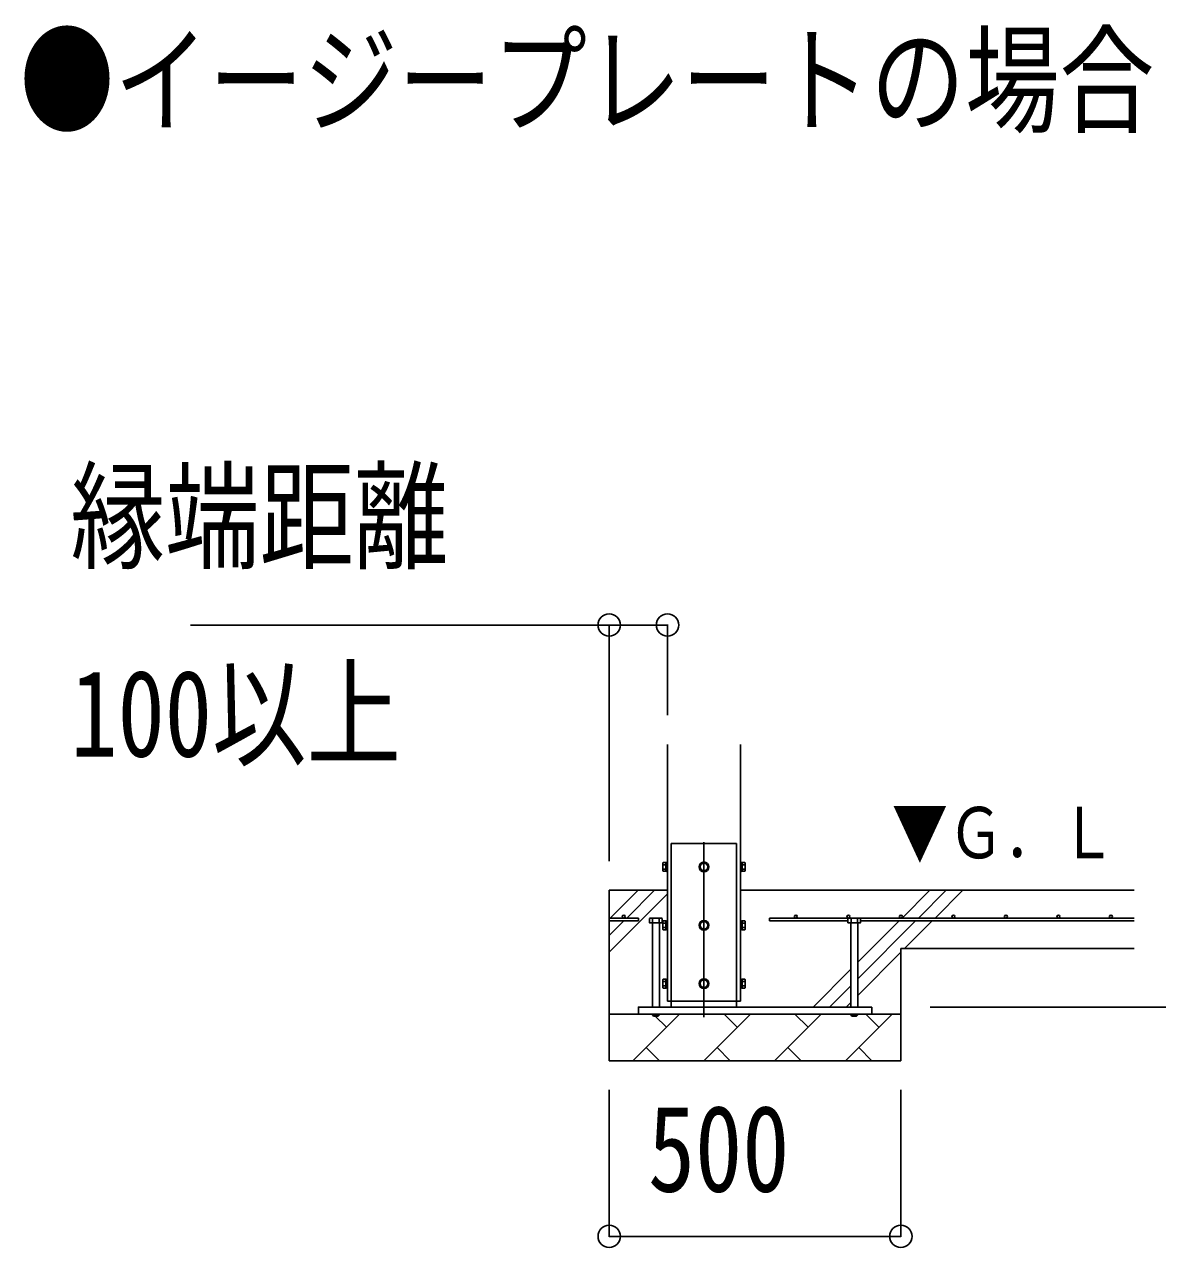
# Model space of a CAD drawing. Units: millimetres, scale not verified. Extents: x -18922 to 18922, y -13365 to 13365.
# Drawn here: x -5236 to -3293, y -8602 to -6506 of the extents above; entities that cross this region are included whole.
import ezdxf
from ezdxf.enums import TextEntityAlignment as Align

# ---------------------------------------------------------------- set-up
doc = ezdxf.new("R2010")
doc.units = ezdxf.units.MM
doc.header["$LTSCALE"] = 50
for name, color, linetype in [('0-2_USER1', 3, 'Continuous'), ('0-4_YKK_12', 2, 'Continuous'), ('0-5_YKK_13', 4, 'Continuous'), ('0-6_YKK_A1', 4, 'Continuous'), ('0-7_YKK_D', 6, 'Continuous')]:
    doc.layers.add(name, color=color, linetype=linetype)
doc.styles.add('ＭＳ ゴシック', font='')
doc.styles.get('ＭＳ ゴシック').set_extended_font_data('MS Gothic')

msp = doc.modelspace()

# ---------------------------------------------------------------- linework, layer by layer
at = {"layer": '0-4_YKK_12'}
msp.add_line((-4070.79, -7907), (-4070.79, -8207), dxfattribs=at)
at = {"layer": '0-5_YKK_13'}
for p, q in [((-4126.79, -8179.5), (-4126.79, -7909.5)), ((-4126.79, -7909.5), (-4014.79, -7909.5)), ((-4014.79, -8179.5), (-4014.79, -7909.5)), ((-4141.49, -7943.01), (-4140.91, -7942.01)), ((-4135.99, -7942.01), (-4140.91, -7942.01)), ((-4135.99, -7942.01), (-4135.99, -7957.01)), ((-4007.19, -7942.45), (-4005.59, -7942.45)), ((-4007.19, -7949), (-4007.19, -7942.45)), ((-4005.59, -7941.99), (-4000.67, -7941.99)), ((-4005.59, -7941.99), (-4005.59, -7957.01)), ((-4005.59, -7949), (-4005.59, -7942.45)), ((-4000.09, -7943), (-4000.67, -7941.99)), ((-4141.49, -7943.01), (-4141.49, -7956)), ((-4141.49, -7956), (-4140.91, -7957.01)), ((-4135.99, -7945.75), (-4140.91, -7945.75)), ((-4135.99, -7953.25), (-4140.91, -7953.25)), ((-4135.99, -7957.01), (-4140.91, -7957.01)), ((-4134.39, -7942.46), (-4135.99, -7942.46)), ((-4135.99, -7949), (-4135.99, -7942.46)), ((-4135.99, -7949), (-4134.39, -7949)), ((-4135.99, -7950), (-4134.39, -7950)), ((-4135.99, -7956.55), (-4135.99, -7950)), ((-4135.99, -7956.55), (-4134.39, -7956.55)), ((-4134.39, -7949), (-4134.39, -7942.46)), ((-4134.39, -7956.55), (-4134.39, -7950)), ((-4005.59, -7949), (-4007.19, -7949)), ((-4005.59, -7950), (-4007.19, -7950)), ((-4007.19, -7956.55), (-4007.19, -7950)), ((-4005.59, -7956.55), (-4007.19, -7956.55)), ((-4005.59, -7945.75), (-4000.67, -7945.75)), ((-4005.59, -7956.55), (-4005.59, -7950)), ((-4005.59, -7953.25), (-4000.67, -7953.25)), ((-4005.59, -7957.01), (-4000.67, -7957.01)), ((-4000.09, -7956), (-4000.67, -7957.01)), ((-4000.09, -7943), (-4000.09, -7956)), ((-4162.79, -8037), (-4164.26, -8037.85)), ((-4162.79, -8037), (-4143.79, -8037)), ((-4159.29, -8045), (-4159.29, -8189.5)), ((-4158.77, -8045), (-4158.77, -8037.85)), ((-4147.8, -8045), (-4147.8, -8037.85)), ((-4147.29, -8045), (-4147.29, -8189.5)), ((-4143.79, -8037), (-4142.32, -8037.85)), ((-4142.32, -8045), (-4142.32, -8037.85)), ((-4141.49, -8043.01), (-4140.91, -8042.01)), ((-4141.49, -8043.01), (-4141.49, -8056)), ((-4135.99, -8042.01), (-4140.91, -8042.01)), ((-4135.99, -8045.75), (-4140.91, -8045.75)), ((-4135.99, -8042.01), (-4135.99, -8057.01)), ((-4134.39, -8042.46), (-4135.99, -8042.46)), ((-4135.99, -8049), (-4135.99, -8042.46)), ((-4134.39, -8049), (-4134.39, -8042.46)), ((-4007.19, -8042.45), (-4005.59, -8042.45)), ((-4007.19, -8049), (-4007.19, -8042.45)), ((-4005.59, -8041.99), (-4000.67, -8041.99)), ((-4005.59, -8041.99), (-4005.59, -8057.01)), ((-4005.59, -8049), (-4005.59, -8042.45)), ((-4005.59, -8045.75), (-4000.67, -8045.75)), ((-4000.09, -8043), (-4000.67, -8041.99)), ((-4000.09, -8043), (-4000.09, -8056)), ((-3822.79, -8037), (-3824.26, -8037.85)), ((-3824.26, -8045), (-3824.26, -8037.85)), ((-3803.79, -8037), (-3822.79, -8037)), ((-3819.29, -8045), (-3819.29, -8189.5)), ((-3818.77, -8045), (-3818.77, -8037.85)), ((-3807.8, -8045), (-3807.8, -8037.85)), ((-3807.29, -8045), (-3807.29, -8189.5)), ((-3803.79, -8037), (-3802.32, -8037.85)), ((-4141.49, -8056), (-4140.91, -8057.01)), ((-4135.99, -8053.25), (-4140.91, -8053.25)), ((-4135.99, -8057.01), (-4140.91, -8057.01)), ((-4135.99, -8049), (-4134.39, -8049)), ((-4135.99, -8050), (-4134.39, -8050)), ((-4135.99, -8056.55), (-4135.99, -8050)), ((-4135.99, -8056.55), (-4134.39, -8056.55)), ((-4134.39, -8056.55), (-4134.39, -8050)), ((-4005.59, -8049), (-4007.19, -8049)), ((-4005.59, -8050), (-4007.19, -8050)), ((-4007.19, -8056.55), (-4007.19, -8050)), ((-4005.59, -8056.55), (-4007.19, -8056.55)), ((-4005.59, -8056.55), (-4005.59, -8050)), ((-4005.59, -8053.25), (-4000.67, -8053.25)), ((-4005.59, -8057.01), (-4000.67, -8057.01)), ((-4000.09, -8056), (-4000.67, -8057.01)), ((-4141.49, -8143.01), (-4140.91, -8142.01)), ((-4141.49, -8143.01), (-4141.49, -8156)), ((-4135.99, -8142.01), (-4140.91, -8142.01)), ((-4135.99, -8145.75), (-4140.91, -8145.75)), ((-4135.99, -8142.01), (-4135.99, -8157.01)), ((-4134.39, -8142.46), (-4135.99, -8142.46)), ((-4135.99, -8149), (-4135.99, -8142.46)), ((-4135.99, -8149), (-4134.39, -8149)), ((-4135.99, -8150), (-4134.39, -8150)), ((-4135.99, -8156.55), (-4135.99, -8150)), ((-4134.39, -8149), (-4134.39, -8142.46)), ((-4134.39, -8156.55), (-4134.39, -8150)), ((-4007.19, -8142.45), (-4005.59, -8142.45)), ((-4007.19, -8149), (-4007.19, -8142.45)), ((-4005.59, -8149), (-4007.19, -8149)), ((-4005.59, -8150), (-4007.19, -8150)), ((-4007.19, -8156.55), (-4007.19, -8150)), ((-4005.59, -8141.99), (-4000.67, -8141.99)), ((-4005.59, -8141.99), (-4005.59, -8157.01)), ((-4005.59, -8149), (-4005.59, -8142.45)), ((-4005.59, -8145.75), (-4000.67, -8145.75)), ((-4005.59, -8156.55), (-4005.59, -8150)), ((-4000.09, -8143), (-4000.67, -8141.99)), ((-4000.09, -8143), (-4000.09, -8156)), ((-4141.49, -8156), (-4140.91, -8157.01)), ((-4135.99, -8153.25), (-4140.91, -8153.25)), ((-4135.99, -8157.01), (-4140.91, -8157.01)), ((-4135.99, -8156.55), (-4134.39, -8156.55)), ((-4005.59, -8156.55), (-4007.19, -8156.55)), ((-4005.59, -8153.25), (-4000.67, -8153.25)), ((-4005.59, -8157.01), (-4000.67, -8157.01)), ((-4000.09, -8156), (-4000.67, -8157.01)), ((-3783.29, -8189.5), (-4183.29, -8189.5)), ((-4183.29, -8201.5), (-4183.29, -8189.5)), ((-4159.29, -8189.5), (-4147.29, -8189.5)), ((-4126.79, -8189.5), (-4126.79, -8179.5)), ((-4014.79, -8189.5), (-4014.79, -8179.5)), ((-3807.29, -8189.5), (-3819.29, -8189.5)), ((-3783.29, -8201.5), (-3783.29, -8189.5)), ((-4183.29, -8201.5), (-3783.29, -8201.5)), ((-4159.29, -8203), (-4147.29, -8203)), ((-3807.29, -8203), (-3819.29, -8203))]:
    msp.add_line(p, q, dxfattribs=at)
for points in [[(-4133.29, -7941), (-4134.39, -7941), (-4134.39, -7958), (-4133.29, -7958)], [(-4008.29, -7941), (-4007.19, -7941), (-4007.19, -7958), (-4008.29, -7958)], [(-4142.32, -8045), (-4164.26, -8045), (-4164.26, -8037.85)], [(-4133.29, -8041), (-4134.39, -8041), (-4134.39, -8058), (-4133.29, -8058)], [(-4008.29, -8041), (-4007.19, -8041), (-4007.19, -8058), (-4008.29, -8058)], [(-3824.26, -8045), (-3802.32, -8045), (-3802.32, -8037.85)], [(-4133.29, -8141), (-4134.39, -8141), (-4134.39, -8158), (-4133.29, -8158)], [(-4008.29, -8141), (-4007.19, -8141), (-4007.19, -8158), (-4008.29, -8158)], [(-4159.29, -8201.5), (-4159.29, -8203), (-4157.29, -8205), (-4149.29, -8205)], [(-4147.29, -8201.5), (-4147.29, -8203), (-4149.29, -8205)], [(-3819.29, -8201.5), (-3819.29, -8203), (-3817.29, -8205)], [(-3807.29, -8201.5), (-3807.29, -8203), (-3809.29, -8205), (-3817.29, -8205)]]:
    msp.add_lwpolyline(points, dxfattribs=at)
for points in [[(-4070.79, -7941.99), (-4077.29, -7945.75), (-4077.29, -7953.25), (-4070.79, -7957.01), (-4064.29, -7953.25), (-4064.29, -7945.75)], [(-4070.79, -8041.99), (-4077.29, -8045.75), (-4077.29, -8053.25), (-4070.79, -8057.01), (-4064.29, -8053.25), (-4064.29, -8045.75)], [(-4070.79, -8141.99), (-4077.29, -8145.75), (-4077.29, -8153.25), (-4070.79, -8157.01), (-4064.29, -8153.25), (-4064.29, -8145.75)]]:
    msp.add_lwpolyline(points, close=True, dxfattribs=at)
for centre, radius in [((-4070.79, -7949.5), 8.5), ((-4070.79, -7949.5), 6.5), ((-4070.79, -8049.5), 8.5), ((-4070.79, -8049.5), 6.5), ((-4070.79, -8149.5), 8.5), ((-4070.79, -8149.5), 6.5)]:
    msp.add_circle(centre, radius, dxfattribs=at)
for centre, radius, start, end in [((-4138.18, -7943.88), 3.31, 145.51973, 214.48027), ((-4003.41, -7943.87), 3.32, 325.61575, 34.38425), ((-4129.07, -7949.5), 12.42, 162.41205, 197.58795), ((-4138.17, -7955.13), 3.32, 145.61575, 214.38425), ((-4070.79, -7949.5), 7.05, 157.21814, 202.78186), ((-4070.79, -7949.5), 7.05, 97.21814, 142.78186), ((-4070.79, -7949.5), 7.05, 217.21814, 262.78186), ((-4070.79, -7949.5), 7.05, 37.21814, 82.78186), ((-4070.79, -7949.5), 7.05, 277.21814, 322.78186), ((-4070.79, -7949.5), 7.05, 337.21814, 22.78186), ((-4012.51, -7949.5), 12.42, 342.41205, 17.58795), ((-4003.41, -7955.13), 3.32, 325.61575, 34.38425), ((-4161.52, -8041.86), 4.86, 55.61575, 124.38425), ((-4153.29, -8055.15), 18.15, 72.41205, 107.58795), ((-4145.06, -8041.86), 4.86, 55.61575, 124.38425), ((-4138.18, -8043.88), 3.31, 145.51973, 214.48027), ((-4129.07, -8049.5), 12.42, 162.41205, 197.58795), ((-4070.79, -8049.5), 7.05, 157.21814, 202.78186), ((-4070.79, -8049.5), 7.05, 97.21814, 142.78186), ((-4070.79, -8049.5), 7.05, 37.21814, 82.78186), ((-4070.79, -8049.5), 7.05, 337.21814, 22.78186), ((-4003.41, -8043.87), 3.32, 325.61575, 34.38425), ((-4012.51, -8049.5), 12.42, 342.41205, 17.58795), ((-3821.52, -8041.86), 4.86, 55.61575, 124.38425), ((-3813.29, -8055.15), 18.15, 72.41205, 107.58795), ((-3805.06, -8041.86), 4.86, 55.61575, 124.38425), ((-4138.17, -8055.13), 3.32, 145.61575, 214.38425), ((-4070.79, -8049.5), 7.05, 217.21814, 262.78186), ((-4070.79, -8049.5), 7.05, 277.21814, 322.78186), ((-4003.41, -8055.13), 3.32, 325.61575, 34.38425), ((-4138.18, -8143.88), 3.31, 145.51973, 214.48027), ((-4129.07, -8149.5), 12.42, 162.41205, 197.58795), ((-4070.79, -8149.5), 7.05, 157.21814, 202.78186), ((-4070.79, -8149.5), 7.05, 97.21814, 142.78186), ((-4070.79, -8149.5), 7.05, 37.21814, 82.78186), ((-4070.79, -8149.5), 7.05, 337.21814, 22.78186), ((-4003.41, -8143.87), 3.32, 325.61575, 34.38425), ((-4012.51, -8149.5), 12.42, 342.41205, 17.58795), ((-4138.17, -8155.13), 3.32, 145.61575, 214.38425), ((-4070.79, -8149.5), 7.05, 217.21814, 262.78186), ((-4070.79, -8149.5), 7.05, 277.21814, 322.78186), ((-4003.41, -8155.13), 3.32, 325.61575, 34.38425)]:
    msp.add_arc(centre, radius, start, end, dxfattribs=at)
at = {"layer": '0-6_YKK_A1'}
for p, q in [((-4133.29, -8179.5), (-4133.29, -7739.5)), ((-4008.29, -7739.5), (-4008.29, -8179.5)), ((-4133.29, -7989.5), (-4233.29, -7989.5)), ((-4233.29, -8281.5), (-4233.29, -7989.5)), ((-4233.29, -8095.5), (-4133.29, -7995.5)), ((-4231.36, -8037), (-4183.86, -7989.5)), ((-4203.07, -8037), (-4155.57, -7989.5)), ((-3333.29, -7989.5), (-4008.29, -7989.5)), ((-3731.36, -8037), (-3683.86, -7989.5)), ((-3703.07, -8037), (-3655.57, -7989.5)), ((-3674.79, -8037), (-3627.29, -7989.5)), ((-4183.29, -8037), (-4233.29, -8037)), ((-4233.29, -8067.21), (-4208.07, -8042)), ((-4183.29, -8042), (-4233.29, -8042)), ((-4183.29, -8037), (-4183.29, -8042)), ((-3958.29, -8037), (-3333.29, -8037)), ((-3958.29, -8037), (-3958.29, -8042)), ((-3958.29, -8042), (-3824.26, -8042)), ((-3807.29, -8141.21), (-3708.07, -8042)), ((-3807.29, -8112.93), (-3736.36, -8042)), ((-3802.32, -8042), (-3333.29, -8042)), ((-3727.29, -8089.5), (-3679.79, -8042)), ((-3807.29, -8169.5), (-3733.29, -8095.5)), ((-3733.29, -8281.5), (-3733.29, -8089.5)), ((-3333.29, -8089.5), (-3733.29, -8089.5)), ((-3883.86, -8189.5), (-3819.29, -8124.93)), ((-3855.57, -8189.5), (-3819.29, -8153.21)), ((-4133.29, -8179.5), (-4008.29, -8179.5)), ((-4014.79, -8189.5), (-3783.29, -8189.5)), ((-3827.29, -8189.5), (-3819.29, -8181.5)), ((-3783.29, -8189.5), (-3783.29, -8201.5)), ((-3733.29, -8201.5), (-4233.29, -8201.5)), ((-4192.55, -8281.5), (-4112.55, -8201.5)), ((-4135.21, -8224.16), (-4154.37, -8205)), ((-4071.13, -8281.5), (-3991.13, -8201.5)), ((-4013.79, -8224.16), (-4036.45, -8201.5)), ((-3949.71, -8281.5), (-3869.71, -8201.5)), ((-3892.37, -8224.16), (-3915.03, -8201.5)), ((-3828.29, -8281.5), (-3748.29, -8201.5)), ((-3770.95, -8224.16), (-3793.61, -8201.5)), ((-4169.89, -8258.84), (-4147.23, -8281.5)), ((-4048.47, -8258.84), (-4025.81, -8281.5)), ((-3927.05, -8258.84), (-3904.39, -8281.5)), ((-3805.63, -8258.84), (-3782.97, -8281.5)), ((-3733.29, -8281.5), (-4233.29, -8281.5))]:
    msp.add_line(p, q, dxfattribs=at)
msp.add_lwpolyline([(-4126.79, -8189.5), (-4183.29, -8189.5), (-4183.29, -8201.5)], dxfattribs=at)
for centre in [(-4208.29, -8034.5), (-3913.29, -8034.5), (-3823.29, -8034.5), (-3733.29, -8034.5), (-3643.29, -8034.5), (-3553.29, -8034.5), (-3463.29, -8034.5), (-3373.29, -8034.5)]:
    msp.add_circle(centre, 2.5, dxfattribs=at)
at = {"layer": '0-7_YKK_D'}
for p, q in [((-4233.29, -7534.97), (-4951.09, -7534.97)), ((-4233.29, -7939.5), (-4233.29, -7533.97)), ((-4233.29, -7534.97), (-4133.29, -7534.97)), ((-4133.29, -7689.5), (-4133.29, -7533.97)), ((-3683.29, -8189.5), (-2732.29, -8189.5)), ((-4233.29, -8331.5), (-4233.29, -8583.5)), ((-3733.29, -8331.5), (-3733.29, -8583.5)), ((-3733.29, -8582.5), (-4233.29, -8582.5))]:
    msp.add_line(p, q, dxfattribs=at)
for centre in [(-4233.29, -7534.97), (-4133.29, -7534.97), (-4233.29, -8582.5), (-3733.29, -8582.5)]:
    msp.add_circle(centre, 19.12, dxfattribs=at)

# ---------------------------------------------------------------- texts
at = {"layer": '0-2_USER1', "style": 'ＭＳ ゴシック', "width": 0.8}
msp.add_text('●イージープレートの場合', height=148.5, dxfattribs=at).set_placement((-5243.68, -6720.28), align=Align.BOTTOM_LEFT)
at = {"layer": '0-6_YKK_A1', "style": 'ＭＳ ゴシック', "width": 0.8}
msp.add_text('▼Ｇ．Ｌ', height=87.98, dxfattribs=at).set_placement((-3748.75, -7961.05), align=Align.BOTTOM_LEFT)
at = {"layer": '0-7_YKK_D', "style": 'ＭＳ ゴシック', "width": 0.8}
for s, p in [('縁端距離', (-5156.69, -7467.47)), ('100以上', (-5156.69, -7804.97)), ('500', (-4166.89, -8550.5))]:
    msp.add_text(s, height=148.5, dxfattribs=at).set_placement(p, align=Align.BOTTOM_LEFT)

doc.saveas('drawing.dxf')
